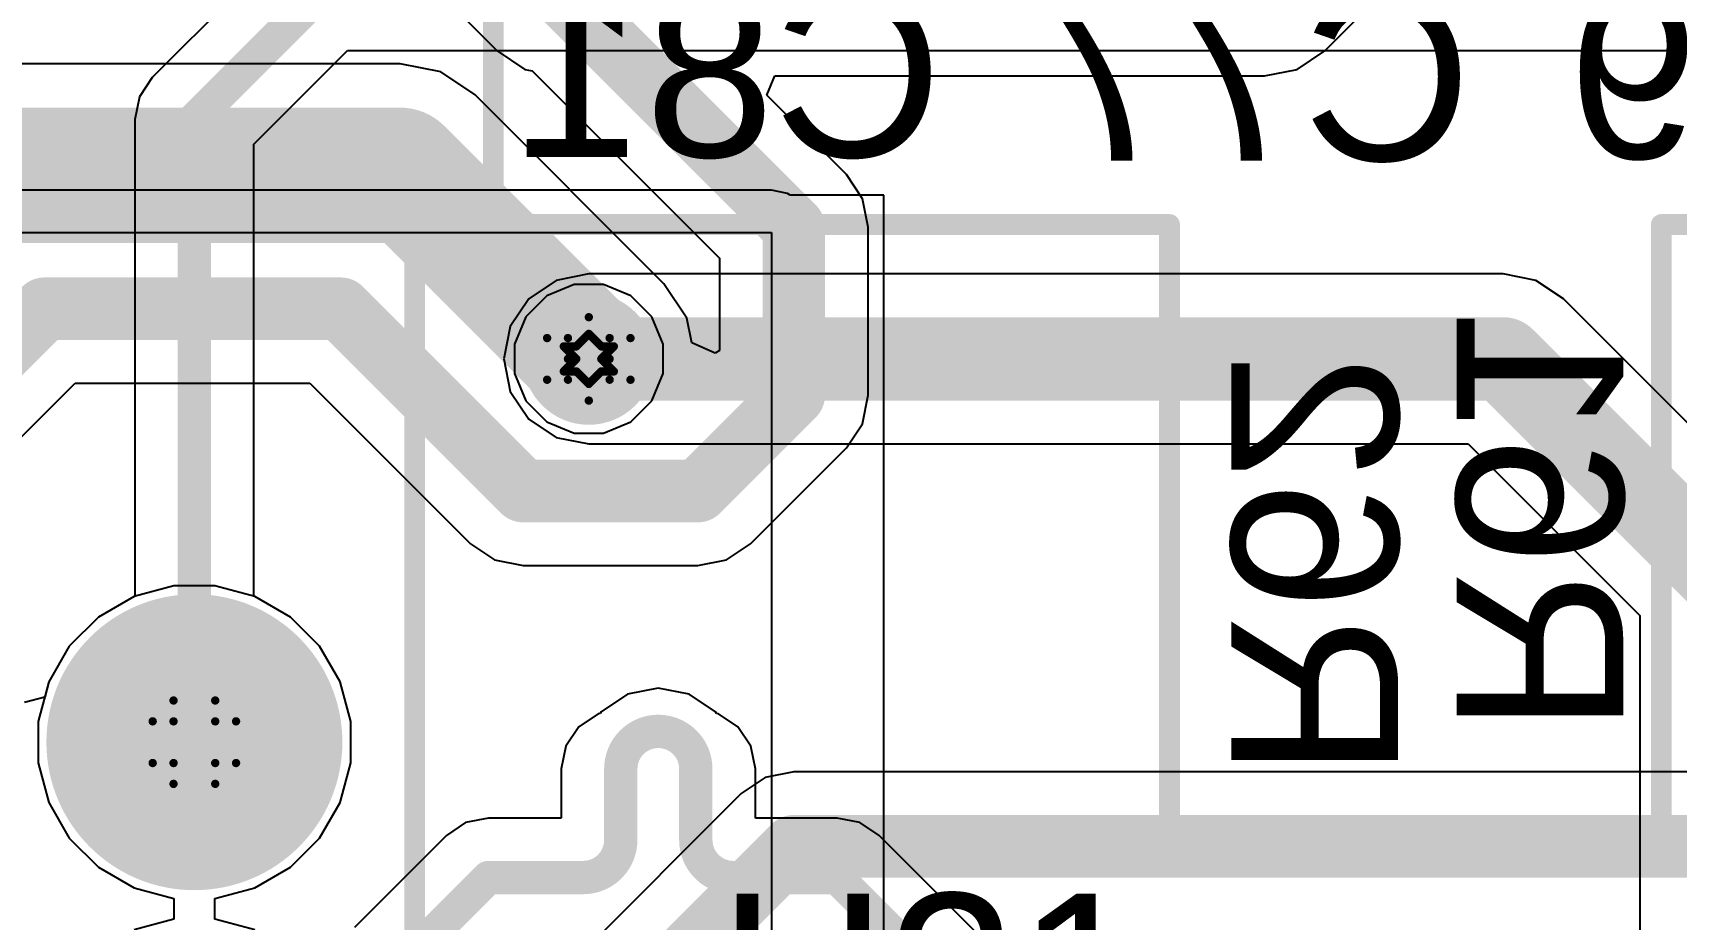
# Model space of a CAD drawing. Header units: inches. Extents: x -2.7 to 10.9, y -2.9 to 7.4.
# Drawn here: x -0.0316 to 0.3626, y -0.4267 to -0.2141 of the extents above; entities that cross this region are included whole.
import ezdxf

# ---------------------------------------------------------------- set-up
doc = ezdxf.new("R2010")
doc.units = ezdxf.units.IN
doc.header["$MEASUREMENT"] = 0
for name, color, linetype in [('Board Outline', 216, 'Continuous'), ('Bottom Layer', 5, 'Continuous'), ('Bottom Overlay', 54, 'Continuous'), ('Bottom Solder', 6, 'Continuous'), ('Drill Drawing', 1, 'Continuous'), ('Layer 2', 16, 'Continuous'), ('Layer 3', 76, 'Continuous'), ('Multi-Layer', 9, 'Continuous'), ('Pad Holes', 156, 'Continuous'), ('Top Layer', 1, 'Continuous'), ('Top Overlay', 2, 'Continuous'), ('Top Solder', 216, 'Continuous'), ('Via Holes', 16, 'Continuous')]:
    doc.layers.add(name, color=color, linetype=linetype)
doc.styles.add('Arial', font='', dxfattribs={"height": 0.2})
doc.styles.get('Arial').set_extended_font_data('Arial')

# ---------------------------------------------------------------- blocks, each defined once
blk = doc.blocks.new('HR915302AE_B_29')
at = {"layer": 'Bottom Layer'}
h = blk.add_hatch(color=5, dxfattribs=at)
edge = h.paths.add_edge_path()
edge.add_arc((0.23976, -0.39114), 0.0315, 0, 360)
at = {"layer": 'Bottom Solder'}
h = blk.add_hatch(color=6, dxfattribs=at)
edge = h.paths.add_edge_path()
edge.add_arc((0.23976, -0.39114), 0.0355, 0, 360)
at = {"layer": 'Layer 2'}
h = blk.add_hatch(color=16, dxfattribs=at)
edge = h.paths.add_edge_path()
edge.add_arc((0.23976, -0.39114), 0.0315, 0, 360)
at = {"layer": 'Layer 3'}
h = blk.add_hatch(color=76, dxfattribs=at)
edge = h.paths.add_edge_path()
edge.add_arc((0.23976, -0.39114), 0.0315, 0, 360)
at = {"layer": 'Multi-Layer'}
h = blk.add_hatch(color=9, dxfattribs=at)
edge = h.paths.add_edge_path()
edge.add_arc((0.23976, -0.39114), 0.0315, 0, 360)
at = {"layer": 'Pad Holes'}
h = blk.add_hatch(color=7, dxfattribs=at)
edge = h.paths.add_edge_path()
edge.add_arc((0.23976, -0.39114), 0.01811, 0, 360)
at = {"layer": 'Top Layer'}
h = blk.add_hatch(color=1, dxfattribs=at)
edge = h.paths.add_edge_path()
edge.add_arc((0.23976, -0.39114), 0.0315, 0, 360)
at = {"layer": 'Top Solder'}
h = blk.add_hatch(color=216, dxfattribs=at)
edge = h.paths.add_edge_path()
edge.add_arc((0.23976, -0.39114), 0.0355, 0, 360)
at = {"layer": 'Bottom Overlay'}
for points in [[(0.362, 0.024, 0.005, 0.005, 0), (0.362, -0.444, 0.005, 0.005, 0)], [(-0.362, -0.444, 0.005, 0.005, 0), (0.362, -0.444, 0.005, 0.005, 0)]]:
    blk.add_lwpolyline(points, format="xyseb", dxfattribs=at)
blk.add_lwpolyline([(0.36075, -0.444, 0.0025, 0.0025, 1), (0.36325, -0.444, 0.0025, 0.0025, 1)], format="xyseb", close=True, dxfattribs=at)
blk.add_lwpolyline([(0.36075, -0.444, 0.0025, 0.0025, 1), (0.36325, -0.444, 0.0025, 0.0025, 1)], format="xyseb", close=True, dxfattribs=at)

msp = doc.modelspace()

# ---------------------------------------------------------------- hatches: boundary and pattern name
at = {"layer": 'Bottom Layer'}
h = msp.add_hatch(color=5, dxfattribs=at)
edge = h.paths.add_edge_path()
edge.add_arc((0.10176, -0.29229), 0.01181, 0, 360)
at = {"layer": 'Bottom Solder'}
h = msp.add_hatch(color=6, dxfattribs=at)
edge = h.paths.add_edge_path()
edge.add_arc((0.10176, -0.29229), 0.01581, 0, 360)
at = {"layer": 'Layer 2'}
h = msp.add_hatch(color=16, dxfattribs=at)
edge = h.paths.add_edge_path()
edge.add_arc((0.10176, -0.29229), 0.01181, 0, 360)
at = {"layer": 'Layer 3'}
h = msp.add_hatch(color=76, dxfattribs=at)
edge = h.paths.add_edge_path()
edge.add_arc((0.10176, -0.29229), 0.01181, 0, 360)
at = {"layer": 'Top Layer'}
h = msp.add_hatch(color=1, dxfattribs=at)
edge = h.paths.add_edge_path()
edge.add_arc((0.10176, -0.29229), 0.01181, 0, 360)
at = {"layer": 'Top Solder'}
h = msp.add_hatch(color=216, dxfattribs=at)
edge = h.paths.add_edge_path()
edge.add_arc((0.10176, -0.29229), 0.01581, 0, 360)
at = {"layer": 'Via Holes'}
h = msp.add_hatch(color=7, dxfattribs=at)
edge = h.paths.add_edge_path()
edge.add_arc((0.10176, -0.29229), 0.00591, 0, 360)

# ---------------------------------------------------------------- linework, layer by layer
at = {"layer": 'Board Outline'}
msp.add_lwpolyline([(2.84412, -0.24125, 0.005, 0.005, -0.741893), (-2.49969, -1.37795, 0.005, 0.005, 0)], format="xyseb", dxfattribs=at)
at = {"layer": 'Bottom Layer'}
for p, q in [((0.03878, -0.17739), (0.07981, -0.21842)), ((0.27829, -0.21842), (0.30723, -0.18948)), ((0.07981, -0.21842), (0.08642, -0.22284)), ((0.27167, -0.22284), (0.27829, -0.21842)), ((0.05648, -0.22151), (-0.41481, -0.22151)), ((0.06623, -0.22345), (0.05648, -0.22151)), ((0.0745, -0.22898), (0.06623, -0.22345)), ((0.08642, -0.22284), (0.08818, -0.22319)), ((0.08818, -0.22319), (0.13309, -0.26809)), ((0.14447, -0.22901), (0.14639, -0.22439)), ((0.14639, -0.22439), (0.26387, -0.22439)), ((0.26387, -0.22439), (0.27167, -0.22284)), ((0.11979, -0.27426), (0.0745, -0.22898)), ((0.16355, -0.24809), (0.14447, -0.22901)), ((0.16742, -0.25388), (0.16355, -0.24809)), ((0.16877, -0.2607), (0.16742, -0.25388)), ((0.16877, -0.301), (0.16877, -0.2607)), ((0.16877, -0.2607), (0.16877, -0.2607)), ((0.13309, -0.26809), (0.13309, -0.29027)), ((0.12531, -0.28253), (0.11979, -0.27426)), ((0.12648, -0.2884), (0.12531, -0.28253)), ((0.13207, -0.29088), (0.12648, -0.2884)), ((0.13309, -0.29027), (0.13207, -0.29088)), ((-0.05691, -0.33356), (-0.02144, -0.29809)), ((-0.02144, -0.29809), (0.03486, -0.29809)), ((0.03486, -0.29809), (0.07338, -0.33662)), ((0.16742, -0.30783), (0.16877, -0.301)), ((0.16355, -0.31362), (0.16742, -0.30783)), ((0.14055, -0.33662), (0.16355, -0.31362)), ((0.07338, -0.33662), (0.07917, -0.34048)), ((0.13476, -0.34048), (0.14055, -0.33662)), ((0.07917, -0.34048), (0.086, -0.34184)), ((0.086, -0.34184), (0.086, -0.34184)), ((0.086, -0.34184), (0.12793, -0.34184)), ((0.12793, -0.34184), (0.13476, -0.34048)), ((0.00221, -0.34674), (-0.00733, -0.3493)), ((0.01208, -0.34674), (0.00221, -0.34674)), ((0.02161, -0.3493), (0.01208, -0.34674)), ((-0.00733, -0.3493), (-0.01588, -0.35423)), ((0.03016, -0.35423), (0.02161, -0.3493)), ((-0.01588, -0.35423), (-0.02286, -0.36121)), ((0.03715, -0.36121), (0.03016, -0.35423)), ((-0.02286, -0.36121), (-0.0278, -0.36976)), ((0.04208, -0.36976), (0.03715, -0.36121)), ((-0.0278, -0.36976), (-0.03035, -0.3793)), ((0.04464, -0.3793), (0.04208, -0.36976)), ((-0.03035, -0.3793), (-0.03035, -0.38917)), ((0.04464, -0.38917), (0.04464, -0.3793)), ((-0.03035, -0.38917), (-0.0278, -0.39871)), ((0.04208, -0.39871), (0.04464, -0.38917)), ((0.1441, -0.39271), (0.13831, -0.39658)), ((0.15093, -0.39135), (0.1441, -0.39271)), ((0.52503, -0.39135), (0.15093, -0.39135)), ((0.15093, -0.39135), (0.15093, -0.39135)), ((0.13831, -0.39658), (0.06703, -0.46786)), ((-0.0278, -0.39871), (-0.02286, -0.40726)), ((0.03715, -0.40726), (0.04208, -0.39871)), ((-0.02286, -0.40726), (-0.01588, -0.41424)), ((0.03016, -0.41424), (0.03715, -0.40726)), ((-0.01588, -0.41424), (-0.00733, -0.41918)), ((0.02161, -0.41918), (0.03016, -0.41424)), ((-0.00733, -0.41918), (0.00221, -0.42173)), ((0.00221, -0.42173), (0.00221, -0.42666)), ((0.01208, -0.42173), (0.02161, -0.41918)), ((0.01208, -0.42666), (0.01208, -0.42173)), ((0.00221, -0.42666), (-0.00733, -0.42922)), ((0.02161, -0.42922), (0.01208, -0.42666))]:
    msp.add_line(p, q, dxfattribs=at)
for points in [[(0.09423, -0.204, 0.015, 0.015, 0), (0.15093, -0.2607, 0.015, 0.015, 0)], [(-0.4986, -0.247, 0.03, 0.03, 0), (0.05648, -0.247, 0.03, 0.03, 0)], [(0.05648, -0.247, 0.03, 0.03, 0), (0.10176, -0.29229, 0.03, 0.03, 0)], [(0.15093, -0.301, 0.015, 0.015, 0), (0.15093, -0.2607, 0.015, 0.015, 0)], [(-0.09286, -0.34428, 0.015, 0.015, 0), (-0.02883, -0.28025, 0.015, 0.015, 0)], [(-0.02883, -0.28025, 0.015, 0.015, 0), (0.04225, -0.28025, 0.015, 0.015, 0)], [(0.04225, -0.28025, 0.015, 0.015, 0), (0.086, -0.324, 0.015, 0.015, 0)], [(0.12793, -0.324, 0.015, 0.015, 0), (0.15093, -0.301, 0.015, 0.015, 0)], [(0.086, -0.324, 0.015, 0.015, 0), (0.12793, -0.324, 0.015, 0.015, 0)], [(0.07965, -0.48048, 0.015, 0.015, 0), (0.15093, -0.4092, 0.015, 0.015, 0)], [(0.15093, -0.4092, 0.015, 0.015, 0), (0.53242, -0.4092, 0.015, 0.015, 0)]]:
    msp.add_lwpolyline(points, format="xyseb", dxfattribs=at)
for points in [[(0.04898, -0.247, 0.015, 0.015, 1), (0.06398, -0.247, 0.015, 0.015, 1)], [(0.04898, -0.247, 0.015, 0.015, 1), (0.06398, -0.247, 0.015, 0.015, 1)], [(0.14718, -0.2607, 0.0075, 0.0075, 1), (0.15468, -0.2607, 0.0075, 0.0075, 1)], [(0.14718, -0.2607, 0.0075, 0.0075, 1), (0.15468, -0.2607, 0.0075, 0.0075, 1)], [(-0.03258, -0.28025, 0.0075, 0.0075, 1), (-0.02508, -0.28025, 0.0075, 0.0075, 1)], [(-0.03258, -0.28025, 0.0075, 0.0075, 1), (-0.02508, -0.28025, 0.0075, 0.0075, 1)], [(0.0385, -0.28025, 0.0075, 0.0075, 1), (0.046, -0.28025, 0.0075, 0.0075, 1)], [(0.0385, -0.28025, 0.0075, 0.0075, 1), (0.046, -0.28025, 0.0075, 0.0075, 1)], [(0.09426, -0.29229, 0.015, 0.015, 1), (0.10926, -0.29229, 0.015, 0.015, 1)], [(0.14718, -0.301, 0.0075, 0.0075, 1), (0.15468, -0.301, 0.0075, 0.0075, 1)], [(0.14718, -0.301, 0.0075, 0.0075, 1), (0.15468, -0.301, 0.0075, 0.0075, 1)], [(0.08225, -0.324, 0.0075, 0.0075, 1), (0.08975, -0.324, 0.0075, 0.0075, 1)], [(0.08225, -0.324, 0.0075, 0.0075, 1), (0.08975, -0.324, 0.0075, 0.0075, 1)], [(0.12418, -0.324, 0.0075, 0.0075, 1), (0.13168, -0.324, 0.0075, 0.0075, 1)], [(0.12418, -0.324, 0.0075, 0.0075, 1), (0.13168, -0.324, 0.0075, 0.0075, 1)], [(0.14718, -0.4092, 0.0075, 0.0075, 1), (0.15468, -0.4092, 0.0075, 0.0075, 1)], [(0.14718, -0.4092, 0.0075, 0.0075, 1), (0.15468, -0.4092, 0.0075, 0.0075, 1)]]:
    msp.add_lwpolyline(points, format="xyseb", close=True, dxfattribs=at)
at = {"layer": 'Bottom Overlay'}
for points in [[(0.07887, -0.26006, 0.005, 0.005, 0), (0.07887, -0.18916, 0.005, 0.005, 0)], [(0.07887, -0.26006, 0.005, 0.005, 0), (0.24106, -0.26006, 0.005, 0.005, 0)], [(0.24106, -0.40506, 0.005, 0.005, 0), (0.24106, -0.26006, 0.005, 0.005, 0)], [(0.35906, -0.26006, 0.005, 0.005, 0), (0.45323, -0.26006, 0.005, 0.005, 0)], [(0.35906, -0.40506, 0.005, 0.005, 0), (0.35906, -0.26006, 0.005, 0.005, 0)], [(0.24106, -0.40506, 0.005, 0.005, 0), (0.35906, -0.40506, 0.005, 0.005, 0)]]:
    msp.add_lwpolyline(points, format="xyseb", dxfattribs=at)
for points in [[(0.07762, -0.26006, 0.0025, 0.0025, 1), (0.08012, -0.26006, 0.0025, 0.0025, 1)], [(0.07762, -0.26006, 0.0025, 0.0025, 1), (0.08012, -0.26006, 0.0025, 0.0025, 1)], [(0.23981, -0.26006, 0.0025, 0.0025, 1), (0.24231, -0.26006, 0.0025, 0.0025, 1)], [(0.23981, -0.26006, 0.0025, 0.0025, 1), (0.24231, -0.26006, 0.0025, 0.0025, 1)], [(0.35781, -0.26006, 0.0025, 0.0025, 1), (0.36031, -0.26006, 0.0025, 0.0025, 1)], [(0.35781, -0.26006, 0.0025, 0.0025, 1), (0.36031, -0.26006, 0.0025, 0.0025, 1)], [(0.23981, -0.40506, 0.0025, 0.0025, 1), (0.24231, -0.40506, 0.0025, 0.0025, 1)], [(0.23981, -0.40506, 0.0025, 0.0025, 1), (0.24231, -0.40506, 0.0025, 0.0025, 1)], [(0.35781, -0.40506, 0.0025, 0.0025, 1), (0.36031, -0.40506, 0.0025, 0.0025, 1)], [(0.35781, -0.40506, 0.0025, 0.0025, 1), (0.36031, -0.40506, 0.0025, 0.0025, 1)]]:
    msp.add_lwpolyline(points, format="xyseb", close=True, dxfattribs=at)
at = {"layer": 'Drill Drawing'}
for points in [[(0.09676, -0.28729, 0.002, 0.002, 0), (0.10176, -0.28229, 0.002, 0.002, 0)], [(0.10176, -0.28229, 0.002, 0.002, 0), (0.10676, -0.28729, 0.002, 0.002, 0)], [(0.09176, -0.28729, 0.002, 0.002, 0), (0.09676, -0.29229, 0.002, 0.002, 0)], [(0.09176, -0.28729, 0.002, 0.002, 0), (0.09676, -0.28729, 0.002, 0.002, 0)], [(0.09876, -0.28929, 0.002, 0.002, 0), (0.10176, -0.28629, 0.002, 0.002, 0)], [(0.10176, -0.28629, 0.002, 0.002, 0), (0.10476, -0.28929, 0.002, 0.002, 0)], [(0.10676, -0.28729, 0.002, 0.002, 0), (0.11176, -0.28729, 0.002, 0.002, 0)], [(0.10676, -0.29229, 0.002, 0.002, 0), (0.11176, -0.28729, 0.002, 0.002, 0)], [(0.09176, -0.29729, 0.002, 0.002, 0), (0.09676, -0.29229, 0.002, 0.002, 0)], [(0.09576, -0.28929, 0.002, 0.002, 0), (0.09876, -0.29229, 0.002, 0.002, 0)], [(0.09576, -0.28929, 0.002, 0.002, 0), (0.09876, -0.28929, 0.002, 0.002, 0)], [(0.09576, -0.29529, 0.002, 0.002, 0), (0.09876, -0.29229, 0.002, 0.002, 0)], [(0.10476, -0.28929, 0.002, 0.002, 0), (0.10776, -0.28929, 0.002, 0.002, 0)], [(0.10476, -0.29229, 0.002, 0.002, 0), (0.10776, -0.28929, 0.002, 0.002, 0)], [(0.10476, -0.29229, 0.002, 0.002, 0), (0.10776, -0.29529, 0.002, 0.002, 0)], [(0.10676, -0.29229, 0.002, 0.002, 0), (0.11176, -0.29729, 0.002, 0.002, 0)], [(0.09576, -0.29529, 0.002, 0.002, 0), (0.09876, -0.29529, 0.002, 0.002, 0)], [(0.09876, -0.29529, 0.002, 0.002, 0), (0.10176, -0.29829, 0.002, 0.002, 0)], [(0.10176, -0.29829, 0.002, 0.002, 0), (0.10476, -0.29529, 0.002, 0.002, 0)], [(0.10476, -0.29529, 0.002, 0.002, 0), (0.10776, -0.29529, 0.002, 0.002, 0)], [(0.09176, -0.29729, 0.002, 0.002, 0), (0.09676, -0.29729, 0.002, 0.002, 0)], [(0.09676, -0.29729, 0.002, 0.002, 0), (0.10176, -0.30229, 0.002, 0.002, 0)], [(0.10176, -0.30229, 0.002, 0.002, 0), (0.10676, -0.29729, 0.002, 0.002, 0)], [(0.10676, -0.29729, 0.002, 0.002, 0), (0.11176, -0.29729, 0.002, 0.002, 0)], [(0.00214, -0.37924, 0.002, 0.002, 0), (0.00214, -0.37424, 0.002, 0.002, 0)], [(0.00214, -0.37424, 0.002, 0.002, 0), (0.01214, -0.37424, 0.002, 0.002, 0)], [(0.01214, -0.37924, 0.002, 0.002, 0), (0.01214, -0.37424, 0.002, 0.002, 0)], [(-0.00286, -0.38924, 0.002, 0.002, 0), (-0.00286, -0.37924, 0.002, 0.002, 0)], [(-0.00286, -0.37924, 0.002, 0.002, 0), (0.00214, -0.37924, 0.002, 0.002, 0)], [(0.01214, -0.37924, 0.002, 0.002, 0), (0.01714, -0.37924, 0.002, 0.002, 0)], [(0.01714, -0.38924, 0.002, 0.002, 0), (0.01714, -0.37924, 0.002, 0.002, 0)], [(-0.00286, -0.38924, 0.002, 0.002, 0), (0.00214, -0.38924, 0.002, 0.002, 0)], [(0.00214, -0.39424, 0.002, 0.002, 0), (0.00214, -0.38924, 0.002, 0.002, 0)], [(0.01214, -0.38924, 0.002, 0.002, 0), (0.01714, -0.38924, 0.002, 0.002, 0)], [(0.01214, -0.39424, 0.002, 0.002, 0), (0.01214, -0.38924, 0.002, 0.002, 0)], [(0.00214, -0.39424, 0.002, 0.002, 0), (0.01214, -0.39424, 0.002, 0.002, 0)]]:
    msp.add_lwpolyline(points, format="xyseb", dxfattribs=at)
for points in [[(0.10126, -0.28229, 0.001, 0.001, 1), (0.10226, -0.28229, 0.001, 0.001, 1)], [(0.10126, -0.28229, 0.001, 0.001, 1), (0.10226, -0.28229, 0.001, 0.001, 1)], [(0.09126, -0.28729, 0.001, 0.001, 1), (0.09226, -0.28729, 0.001, 0.001, 1)], [(0.09126, -0.28729, 0.001, 0.001, 1), (0.09226, -0.28729, 0.001, 0.001, 1)], [(0.09626, -0.28729, 0.001, 0.001, 1), (0.09726, -0.28729, 0.001, 0.001, 1)], [(0.09626, -0.28729, 0.001, 0.001, 1), (0.09726, -0.28729, 0.001, 0.001, 1)], [(0.10126, -0.28629, 0.001, 0.001, 1), (0.10226, -0.28629, 0.001, 0.001, 1)], [(0.10126, -0.28629, 0.001, 0.001, 1), (0.10226, -0.28629, 0.001, 0.001, 1)], [(0.10626, -0.28729, 0.001, 0.001, 1), (0.10726, -0.28729, 0.001, 0.001, 1)], [(0.10626, -0.28729, 0.001, 0.001, 1), (0.10726, -0.28729, 0.001, 0.001, 1)], [(0.11126, -0.28729, 0.001, 0.001, 1), (0.11226, -0.28729, 0.001, 0.001, 1)], [(0.11126, -0.28729, 0.001, 0.001, 1), (0.11226, -0.28729, 0.001, 0.001, 1)], [(0.09526, -0.28929, 0.001, 0.001, 1), (0.09626, -0.28929, 0.001, 0.001, 1)], [(0.09526, -0.28929, 0.001, 0.001, 1), (0.09626, -0.28929, 0.001, 0.001, 1)], [(0.09626, -0.29229, 0.001, 0.001, 1), (0.09726, -0.29229, 0.001, 0.001, 1)], [(0.09626, -0.29229, 0.001, 0.001, 1), (0.09726, -0.29229, 0.001, 0.001, 1)], [(0.09826, -0.28929, 0.001, 0.001, 1), (0.09926, -0.28929, 0.001, 0.001, 1)], [(0.09826, -0.28929, 0.001, 0.001, 1), (0.09926, -0.28929, 0.001, 0.001, 1)], [(0.09826, -0.29229, 0.001, 0.001, 1), (0.09926, -0.29229, 0.001, 0.001, 1)], [(0.09826, -0.29229, 0.001, 0.001, 1), (0.09926, -0.29229, 0.001, 0.001, 1)], [(0.10426, -0.28929, 0.001, 0.001, 1), (0.10526, -0.28929, 0.001, 0.001, 1)], [(0.10426, -0.28929, 0.001, 0.001, 1), (0.10526, -0.28929, 0.001, 0.001, 1)], [(0.10426, -0.29229, 0.001, 0.001, 1), (0.10526, -0.29229, 0.001, 0.001, 1)], [(0.10426, -0.29229, 0.001, 0.001, 1), (0.10526, -0.29229, 0.001, 0.001, 1)], [(0.10626, -0.29229, 0.001, 0.001, 1), (0.10726, -0.29229, 0.001, 0.001, 1)], [(0.10626, -0.29229, 0.001, 0.001, 1), (0.10726, -0.29229, 0.001, 0.001, 1)], [(0.10726, -0.28929, 0.001, 0.001, 1), (0.10826, -0.28929, 0.001, 0.001, 1)], [(0.10726, -0.28929, 0.001, 0.001, 1), (0.10826, -0.28929, 0.001, 0.001, 1)], [(0.09526, -0.29529, 0.001, 0.001, 1), (0.09626, -0.29529, 0.001, 0.001, 1)], [(0.09526, -0.29529, 0.001, 0.001, 1), (0.09626, -0.29529, 0.001, 0.001, 1)], [(0.09826, -0.29529, 0.001, 0.001, 1), (0.09926, -0.29529, 0.001, 0.001, 1)], [(0.09826, -0.29529, 0.001, 0.001, 1), (0.09926, -0.29529, 0.001, 0.001, 1)], [(0.10426, -0.29529, 0.001, 0.001, 1), (0.10526, -0.29529, 0.001, 0.001, 1)], [(0.10426, -0.29529, 0.001, 0.001, 1), (0.10526, -0.29529, 0.001, 0.001, 1)], [(0.10726, -0.29529, 0.001, 0.001, 1), (0.10826, -0.29529, 0.001, 0.001, 1)], [(0.10726, -0.29529, 0.001, 0.001, 1), (0.10826, -0.29529, 0.001, 0.001, 1)], [(0.09126, -0.29729, 0.001, 0.001, 1), (0.09226, -0.29729, 0.001, 0.001, 1)], [(0.09126, -0.29729, 0.001, 0.001, 1), (0.09226, -0.29729, 0.001, 0.001, 1)], [(0.09626, -0.29729, 0.001, 0.001, 1), (0.09726, -0.29729, 0.001, 0.001, 1)], [(0.09626, -0.29729, 0.001, 0.001, 1), (0.09726, -0.29729, 0.001, 0.001, 1)], [(0.10126, -0.29829, 0.001, 0.001, 1), (0.10226, -0.29829, 0.001, 0.001, 1)], [(0.10126, -0.29829, 0.001, 0.001, 1), (0.10226, -0.29829, 0.001, 0.001, 1)], [(0.10626, -0.29729, 0.001, 0.001, 1), (0.10726, -0.29729, 0.001, 0.001, 1)], [(0.10626, -0.29729, 0.001, 0.001, 1), (0.10726, -0.29729, 0.001, 0.001, 1)], [(0.11126, -0.29729, 0.001, 0.001, 1), (0.11226, -0.29729, 0.001, 0.001, 1)], [(0.11126, -0.29729, 0.001, 0.001, 1), (0.11226, -0.29729, 0.001, 0.001, 1)], [(0.10126, -0.30229, 0.001, 0.001, 1), (0.10226, -0.30229, 0.001, 0.001, 1)], [(0.10126, -0.30229, 0.001, 0.001, 1), (0.10226, -0.30229, 0.001, 0.001, 1)], [(0.00164, -0.37424, 0.001, 0.001, 1), (0.00264, -0.37424, 0.001, 0.001, 1)], [(0.00164, -0.37424, 0.001, 0.001, 1), (0.00264, -0.37424, 0.001, 0.001, 1)], [(0.01164, -0.37424, 0.001, 0.001, 1), (0.01264, -0.37424, 0.001, 0.001, 1)], [(0.01164, -0.37424, 0.001, 0.001, 1), (0.01264, -0.37424, 0.001, 0.001, 1)], [(-0.00336, -0.37924, 0.001, 0.001, 1), (-0.00236, -0.37924, 0.001, 0.001, 1)], [(-0.00336, -0.37924, 0.001, 0.001, 1), (-0.00236, -0.37924, 0.001, 0.001, 1)], [(0.00164, -0.37924, 0.001, 0.001, 1), (0.00264, -0.37924, 0.001, 0.001, 1)], [(0.00164, -0.37924, 0.001, 0.001, 1), (0.00264, -0.37924, 0.001, 0.001, 1)], [(0.01164, -0.37924, 0.001, 0.001, 1), (0.01264, -0.37924, 0.001, 0.001, 1)], [(0.01164, -0.37924, 0.001, 0.001, 1), (0.01264, -0.37924, 0.001, 0.001, 1)], [(0.01664, -0.37924, 0.001, 0.001, 1), (0.01764, -0.37924, 0.001, 0.001, 1)], [(0.01664, -0.37924, 0.001, 0.001, 1), (0.01764, -0.37924, 0.001, 0.001, 1)], [(-0.00336, -0.38924, 0.001, 0.001, 1), (-0.00236, -0.38924, 0.001, 0.001, 1)], [(-0.00336, -0.38924, 0.001, 0.001, 1), (-0.00236, -0.38924, 0.001, 0.001, 1)], [(0.00164, -0.38924, 0.001, 0.001, 1), (0.00264, -0.38924, 0.001, 0.001, 1)], [(0.00164, -0.38924, 0.001, 0.001, 1), (0.00264, -0.38924, 0.001, 0.001, 1)], [(0.01164, -0.38924, 0.001, 0.001, 1), (0.01264, -0.38924, 0.001, 0.001, 1)], [(0.01164, -0.38924, 0.001, 0.001, 1), (0.01264, -0.38924, 0.001, 0.001, 1)], [(0.01664, -0.38924, 0.001, 0.001, 1), (0.01764, -0.38924, 0.001, 0.001, 1)], [(0.01664, -0.38924, 0.001, 0.001, 1), (0.01764, -0.38924, 0.001, 0.001, 1)], [(0.00164, -0.39424, 0.001, 0.001, 1), (0.00264, -0.39424, 0.001, 0.001, 1)], [(0.00164, -0.39424, 0.001, 0.001, 1), (0.00264, -0.39424, 0.001, 0.001, 1)], [(0.01164, -0.39424, 0.001, 0.001, 1), (0.01264, -0.39424, 0.001, 0.001, 1)], [(0.01164, -0.39424, 0.001, 0.001, 1), (0.01264, -0.39424, 0.001, 0.001, 1)]]:
    msp.add_lwpolyline(points, format="xyseb", close=True, dxfattribs=at)
at = {"layer": 'Layer 2'}
for p, q in [((0.10176, -0.2719), (0.09396, -0.27345)), ((0.32114, -0.2719), (0.10176, -0.2719)), ((0.32894, -0.27345), (0.32114, -0.2719)), ((0.09396, -0.27345), (0.08735, -0.27787)), ((0.33556, -0.27787), (0.32894, -0.27345)), ((0.08735, -0.27787), (0.08293, -0.28448)), ((0.38871, -0.33102), (0.33556, -0.27787)), ((0.08293, -0.28448), (0.08137, -0.29229)), ((0.08137, -0.29229), (0.08293, -0.30009)), ((0.08293, -0.30009), (0.08735, -0.30671)), ((0.08735, -0.30671), (0.09396, -0.31113)), ((0.09396, -0.31113), (0.10176, -0.31268)), ((0.10176, -0.31268), (0.31269, -0.31268)), ((0.31269, -0.31268), (0.3539, -0.35388)), ((0.00221, -0.34674), (-0.00733, -0.3493)), ((0.01208, -0.34674), (0.00221, -0.34674)), ((0.02161, -0.3493), (0.01208, -0.34674)), ((-0.00733, -0.3493), (-0.01588, -0.35423)), ((0.03016, -0.35423), (0.02161, -0.3493)), ((-0.01588, -0.35423), (-0.02286, -0.36121)), ((0.03715, -0.36121), (0.03016, -0.35423)), ((0.3539, -0.35388), (0.3539, -0.56554)), ((-0.02286, -0.36121), (-0.0278, -0.36976)), ((0.04208, -0.36976), (0.03715, -0.36121)), ((-0.0278, -0.36976), (-0.03035, -0.3793)), ((0.04464, -0.3793), (0.04208, -0.36976)), ((-0.03035, -0.3793), (-0.03035, -0.38917)), ((0.04464, -0.38917), (0.04464, -0.3793)), ((-0.03035, -0.38917), (-0.0278, -0.39871)), ((0.04208, -0.39871), (0.04464, -0.38917)), ((-0.0278, -0.39871), (-0.02286, -0.40726)), ((0.03715, -0.40726), (0.04208, -0.39871)), ((-0.02286, -0.40726), (-0.01588, -0.41424)), ((0.03016, -0.41424), (0.03715, -0.40726)), ((-0.01588, -0.41424), (-0.00733, -0.41918)), ((0.02161, -0.41918), (0.03016, -0.41424)), ((-0.00733, -0.41918), (0.00221, -0.42173)), ((0.00221, -0.42173), (0.00221, -0.42666)), ((0.01208, -0.42173), (0.02161, -0.41918)), ((0.01208, -0.42666), (0.01208, -0.42173)), ((0.00221, -0.42666), (-0.00733, -0.42922)), ((0.02161, -0.42922), (0.01208, -0.42666))]:
    msp.add_line(p, q, dxfattribs=at)
for points in [[(0.10176, -0.29229, 0.02, 0.02, 0), (0.32114, -0.29229, 0.02, 0.02, 0)], [(0.32114, -0.29229, 0.02, 0.02, 0), (0.37429, -0.34544, 0.02, 0.02, 0)]]:
    msp.add_lwpolyline(points, format="xyseb", dxfattribs=at)
for points in [[(0.09676, -0.29229, 0.01, 0.01, 1), (0.10676, -0.29229, 0.01, 0.01, 1)], [(0.31614, -0.29229, 0.01, 0.01, 1), (0.32614, -0.29229, 0.01, 0.01, 1)], [(0.31614, -0.29229, 0.01, 0.01, 1), (0.32614, -0.29229, 0.01, 0.01, 1)]]:
    msp.add_lwpolyline(points, format="xyseb", close=True, dxfattribs=at)
at = {"layer": 'Layer 3'}
for p, q in [((0.14555, -0.2518), (-0.16, -0.2518)), ((0.14945, -0.25258), (0.14555, -0.2518)), ((0.15008, -0.253), (0.14945, -0.25258)), ((0.17256, -0.253), (0.15008, -0.253)), ((0.17256, -0.50672), (0.17256, -0.253)), ((-0.16, -0.262), (0.14555, -0.262)), ((0.14555, -0.262), (0.14555, -0.51669)), ((0.09822, -0.27448), (0.09168, -0.27719)), ((0.10531, -0.27448), (0.09822, -0.27448)), ((0.11185, -0.27719), (0.10531, -0.27448)), ((0.09168, -0.27719), (0.08667, -0.2822)), ((0.11686, -0.2822), (0.11185, -0.27719)), ((0.08667, -0.2822), (0.08395, -0.28874)), ((0.11958, -0.28874), (0.11686, -0.2822)), ((0.08395, -0.28874), (0.08395, -0.29583)), ((0.11958, -0.29583), (0.11958, -0.28874)), ((0.08395, -0.29583), (0.08667, -0.30238)), ((0.11686, -0.30238), (0.11958, -0.29583)), ((0.08667, -0.30238), (0.09168, -0.30739)), ((0.11185, -0.30739), (0.11686, -0.30238)), ((0.09168, -0.30739), (0.09822, -0.3101)), ((0.10531, -0.3101), (0.11185, -0.30739)), ((0.09822, -0.3101), (0.10531, -0.3101)), ((0.00221, -0.34674), (-0.00733, -0.3493)), ((0.01208, -0.34674), (0.00221, -0.34674)), ((0.02161, -0.3493), (0.01208, -0.34674)), ((-0.00733, -0.3493), (-0.01588, -0.35423)), ((0.03016, -0.35423), (0.02161, -0.3493)), ((-0.01588, -0.35423), (-0.02286, -0.36121)), ((0.03715, -0.36121), (0.03016, -0.35423)), ((-0.02286, -0.36121), (-0.0278, -0.36976)), ((0.04208, -0.36976), (0.03715, -0.36121)), ((-0.0278, -0.36976), (-0.03035, -0.3793)), ((0.04464, -0.3793), (0.04208, -0.36976)), ((-0.03035, -0.3793), (-0.03035, -0.38917)), ((0.04464, -0.38917), (0.04464, -0.3793)), ((-0.03035, -0.38917), (-0.0278, -0.39871)), ((0.04208, -0.39871), (0.04464, -0.38917)), ((-0.0278, -0.39871), (-0.02286, -0.40726)), ((0.03715, -0.40726), (0.04208, -0.39871)), ((-0.02286, -0.40726), (-0.01588, -0.41424)), ((0.03016, -0.41424), (0.03715, -0.40726)), ((-0.01588, -0.41424), (-0.00733, -0.41918)), ((0.02161, -0.41918), (0.03016, -0.41424)), ((-0.00733, -0.41918), (0.00221, -0.42173)), ((0.00221, -0.42173), (0.00221, -0.42666)), ((0.01208, -0.42173), (0.02161, -0.41918)), ((0.01208, -0.42666), (0.01208, -0.42173)), ((0.00221, -0.42666), (-0.00733, -0.42922)), ((0.02161, -0.42922), (0.01208, -0.42666))]:
    msp.add_line(p, q, dxfattribs=at)
at = {"layer": 'Top Layer'}
for p, q in [((0.02791, -0.19391), (-0.00295, -0.22476)), ((0.02142, -0.24077), (0.04391, -0.21827)), ((0.04391, -0.21827), (0.36271, -0.21827)), ((-0.00295, -0.22476), (-0.00605, -0.2294)), ((-0.00605, -0.2294), (-0.00713, -0.23486)), ((-0.00713, -0.23486), (-0.00713, -0.23486)), ((-0.00713, -0.23486), (-0.00713, -0.34924)), ((0.02142, -0.34924), (0.02142, -0.24077)), ((0.09822, -0.27448), (0.09168, -0.27719)), ((0.10531, -0.27448), (0.09822, -0.27448)), ((0.11185, -0.27719), (0.10531, -0.27448)), ((0.09168, -0.27719), (0.08667, -0.2822)), ((0.11686, -0.2822), (0.11185, -0.27719)), ((0.08667, -0.2822), (0.08395, -0.28874)), ((0.11958, -0.28874), (0.11686, -0.2822)), ((0.08395, -0.28874), (0.08395, -0.29583)), ((0.11958, -0.29583), (0.11958, -0.28874)), ((0.08395, -0.29583), (0.08667, -0.30238)), ((0.11686, -0.30238), (0.11958, -0.29583)), ((0.08667, -0.30238), (0.09168, -0.30739)), ((0.11185, -0.30739), (0.11686, -0.30238)), ((0.09168, -0.30739), (0.09822, -0.3101)), ((0.10531, -0.3101), (0.11185, -0.30739)), ((0.09822, -0.3101), (0.10531, -0.3101)), ((-0.00733, -0.3493), (-0.01588, -0.35423)), ((-0.00713, -0.34924), (-0.00733, -0.3493)), ((0.02161, -0.3493), (0.02142, -0.34924)), ((0.03016, -0.35423), (0.02161, -0.3493)), ((-0.01588, -0.35423), (-0.02286, -0.36121)), ((0.03715, -0.36121), (0.03016, -0.35423)), ((-0.02286, -0.36121), (-0.0278, -0.36976)), ((0.04208, -0.36976), (0.03715, -0.36121)), ((-0.0278, -0.36976), (-0.02877, -0.3734)), ((0.04464, -0.3793), (0.04208, -0.36976)), ((-0.02877, -0.3734), (-0.0336, -0.37469)), ((0.11102, -0.37275), (0.10473, -0.37695)), ((0.11843, -0.37127), (0.11102, -0.37275)), ((0.12584, -0.37275), (0.11843, -0.37127)), ((0.13213, -0.37695), (0.12584, -0.37275)), ((0.10397, -0.37746), (0.09934, -0.38055)), ((0.10446, -0.37736), (0.10397, -0.37746)), ((0.10473, -0.37695), (0.10446, -0.37736)), ((0.13241, -0.37736), (0.13213, -0.37695)), ((0.13289, -0.37746), (0.13241, -0.37736)), ((0.13753, -0.38055), (0.13289, -0.37746)), ((0.04464, -0.38917), (0.04464, -0.3793)), ((0.09934, -0.38055), (0.09624, -0.38518)), ((0.14062, -0.38518), (0.13753, -0.38055)), ((0.09624, -0.38518), (0.09516, -0.39065)), ((0.14171, -0.39065), (0.14062, -0.38518)), ((0.04208, -0.39871), (0.04464, -0.38917)), ((0.09516, -0.39065), (0.09516, -0.40244)), ((0.14171, -0.40244), (0.14171, -0.39065)), ((0.03715, -0.40726), (0.04208, -0.39871)), ((0.07222, -0.40353), (0.06759, -0.40662)), ((0.07768, -0.40244), (0.07222, -0.40353)), ((0.09516, -0.40244), (0.07768, -0.40244)), ((0.16132, -0.40244), (0.14171, -0.40244)), ((0.16678, -0.40353), (0.16132, -0.40244)), ((0.16132, -0.40244), (0.16132, -0.40244)), ((0.17141, -0.40662), (0.16678, -0.40353)), ((0.03016, -0.41424), (0.03715, -0.40726)), ((0.06705, -0.40716), (0.04552, -0.42869)), ((0.06759, -0.40662), (0.06705, -0.40716)), ((0.06705, -0.40716), (0.06705, -0.40716)), ((0.06759, -0.40662), (0.06759, -0.40662)), ((0.19665, -0.43186), (0.17141, -0.40662)), ((0.02161, -0.41918), (0.03016, -0.41424)), ((0.01208, -0.42173), (0.02161, -0.41918)), ((0.01208, -0.42666), (0.01208, -0.42173)), ((0.02161, -0.42922), (0.01208, -0.42666))]:
    msp.add_line(p, q, dxfattribs=at)
for points in [[(0.00714, -0.23486, 0.008, 0.008, 0), (0.038, -0.204, 0.008, 0.008, 0)], [(0.00714, -0.38424, 0.008, 0.008, 0), (0.00714, -0.23486, 0.008, 0.008, 0)], [(0.10943, -0.39065, 0.008, 0.008, -1), (0.12743, -0.39065, 0.008, 0.008, 0)], [(0.10943, -0.40771, 0.008, 0.008, 0), (0.10943, -0.39065, 0.008, 0.008, 0)], [(0.12743, -0.40771, 0.008, 0.008, 0), (0.12743, -0.39065, 0.008, 0.008, 0)], [(0.10943, -0.40771, 0.008, 0.008, -0.414214), (0.10043, -0.41671, 0.008, 0.008, 0)], [(0.13643, -0.41671, 0.008, 0.008, -0.414214), (0.12743, -0.40771, 0.008, 0.008, 0)], [(0.05561, -0.43878, 0.008, 0.008, 0), (0.07714, -0.41725, 0.008, 0.008, 0)], [(0.07714, -0.41725, 0.008, 0.008, 0), (0.07768, -0.41671, 0.008, 0.008, 0)], [(0.07768, -0.41671, 0.008, 0.008, 0), (0.10043, -0.41671, 0.008, 0.008, 0)], [(0.13643, -0.41671, 0.008, 0.008, 0), (0.15843, -0.41671, 0.008, 0.008, 0)], [(0.15843, -0.41671, 0.008, 0.008, 0), (0.16132, -0.41671, 0.008, 0.008, 0)], [(0.16132, -0.41671, 0.008, 0.008, 0), (0.18656, -0.44195, 0.008, 0.008, 0)]]:
    msp.add_lwpolyline(points, format="xyseb", dxfattribs=at)
for points in [[(0.00514, -0.23486, 0.004, 0.004, 1), (0.00914, -0.23486, 0.004, 0.004, 1)], [(0.00514, -0.23486, 0.004, 0.004, 1), (0.00914, -0.23486, 0.004, 0.004, 1)], [(0.00514, -0.38424, 0.004, 0.004, 1), (0.00914, -0.38424, 0.004, 0.004, 1)], [(0.10743, -0.39065, 0.004, 0.004, 1), (0.11143, -0.39065, 0.004, 0.004, 1)], [(0.10743, -0.39065, 0.004, 0.004, 1), (0.11143, -0.39065, 0.004, 0.004, 1)], [(0.12543, -0.39065, 0.004, 0.004, 1), (0.12943, -0.39065, 0.004, 0.004, 1)], [(0.12543, -0.39065, 0.004, 0.004, 1), (0.12943, -0.39065, 0.004, 0.004, 1)], [(0.10743, -0.40771, 0.004, 0.004, 1), (0.11143, -0.40771, 0.004, 0.004, 1)], [(0.10743, -0.40771, 0.004, 0.004, 1), (0.11143, -0.40771, 0.004, 0.004, 1)], [(0.12543, -0.40771, 0.004, 0.004, 1), (0.12943, -0.40771, 0.004, 0.004, 1)], [(0.12543, -0.40771, 0.004, 0.004, 1), (0.12943, -0.40771, 0.004, 0.004, 1)], [(0.07514, -0.41725, 0.004, 0.004, 1), (0.07914, -0.41725, 0.004, 0.004, 1)], [(0.07514, -0.41725, 0.004, 0.004, 1), (0.07914, -0.41725, 0.004, 0.004, 1)], [(0.07568, -0.41671, 0.004, 0.004, 1), (0.07968, -0.41671, 0.004, 0.004, 1)], [(0.07568, -0.41671, 0.004, 0.004, 1), (0.07968, -0.41671, 0.004, 0.004, 1)], [(0.09843, -0.41671, 0.004, 0.004, 1), (0.10243, -0.41671, 0.004, 0.004, 1)], [(0.09843, -0.41671, 0.004, 0.004, 1), (0.10243, -0.41671, 0.004, 0.004, 1)], [(0.13443, -0.41671, 0.004, 0.004, 1), (0.13843, -0.41671, 0.004, 0.004, 1)], [(0.13443, -0.41671, 0.004, 0.004, 1), (0.13843, -0.41671, 0.004, 0.004, 1)], [(0.15643, -0.41671, 0.004, 0.004, 1), (0.16043, -0.41671, 0.004, 0.004, 1)], [(0.15643, -0.41671, 0.004, 0.004, 1), (0.16043, -0.41671, 0.004, 0.004, 1)], [(0.15932, -0.41671, 0.004, 0.004, 1), (0.16332, -0.41671, 0.004, 0.004, 1)], [(0.15932, -0.41671, 0.004, 0.004, 1), (0.16332, -0.41671, 0.004, 0.004, 1)]]:
    msp.add_lwpolyline(points, format="xyseb", close=True, dxfattribs=at)

# ---------------------------------------------------------------- block references
at = {"rotation": 90}
msp.add_blockref('HR915302AE_B_29', (-0.384, -0.624), dxfattribs=at)

# ---------------------------------------------------------------- texts
at = {"layer": 'Bottom Overlay', "style": 'Arial', "text_generation_flag": 2}
for s, p in [('C81', (0.18662, -0.24386)), ('C77', (0.31357, -0.24472)), ('C79', (0.43935, -0.2442))]:
    msp.add_text(s, height=0.04, dxfattribs=at).set_placement(p)
for s, p in [('R61', (0.30992, -0.38239)), ('R62', (0.25592, -0.39306))]:
    msp.add_text(s, height=0.04, rotation=270, dxfattribs=at).set_placement(p)
at = {"layer": 'Top Overlay', "style": 'Arial'}
msp.add_text('U21', height=0.04, dxfattribs=at).set_placement((0.13291, -0.46054))

doc.saveas('drawing.dxf')
